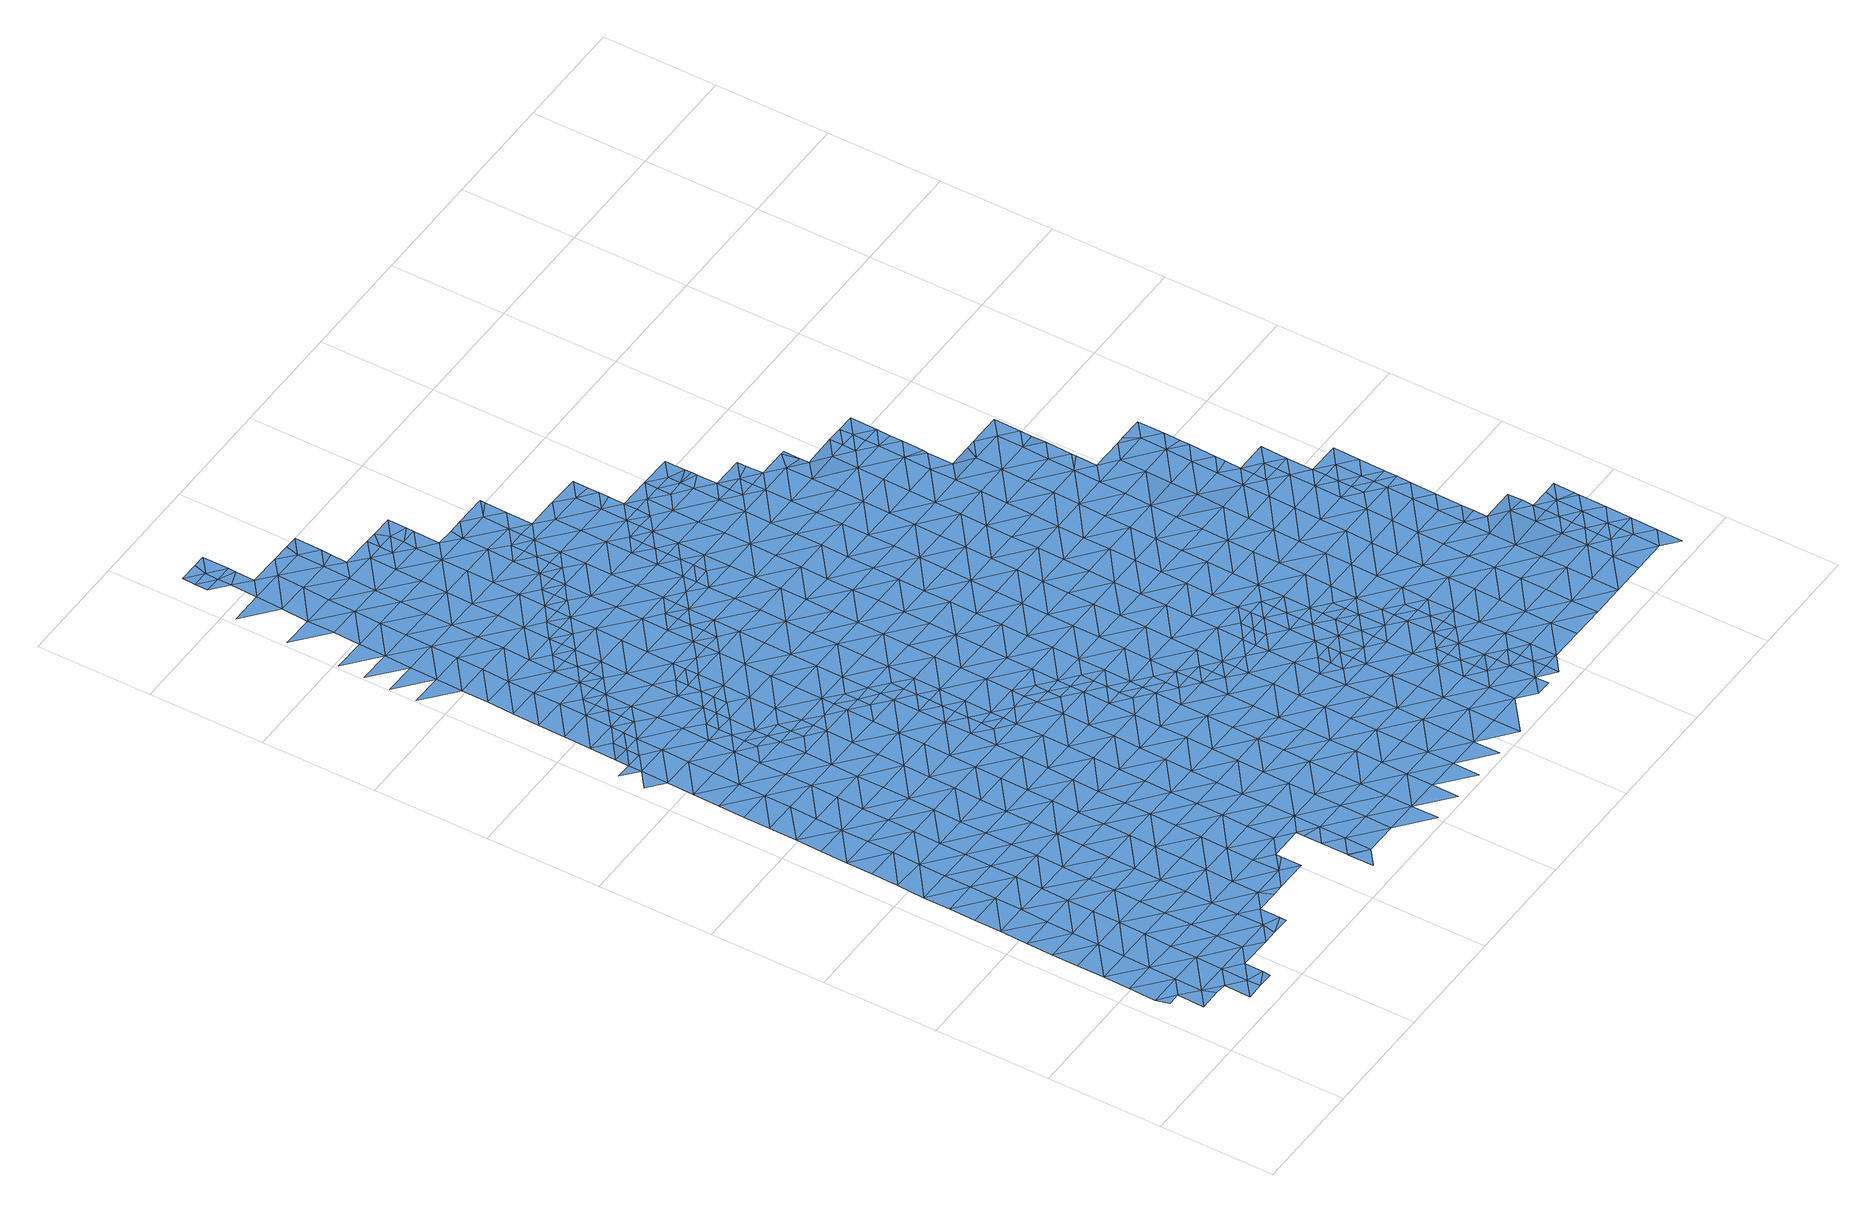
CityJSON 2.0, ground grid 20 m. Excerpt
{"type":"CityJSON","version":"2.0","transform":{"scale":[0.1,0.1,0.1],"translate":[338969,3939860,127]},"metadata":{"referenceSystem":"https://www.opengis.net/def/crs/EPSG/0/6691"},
"CityObjects":{
"waterbody1":{"type":"WaterBody","attributes":{"name":"1","class":"1140","function":"1","WaterBodyRiverFloodingRiskAttribute.description":"1","WaterBodyRiverFloodingRiskAttribute.rankOrg":"1","WaterBodyRiverFloodingRiskAttribute.adminType":"2","WaterBodyRiverFloodingRiskAttribute.scale":"L2"},"geometry":[{"type":"MultiSurface","lod":"1","boundaries":[[[0,1,2]],[[1,3,4]],[[5,6,0]],[[7,6,5]],[[3,1,0]],[[4,8,9]],[[3,8,4]],[[0,6,3]],[[10,6,7]],[[9,11,12]],[[10,13,6]],[[14,11,9]],[[15,16,17]],[[17,16,10]],[[14,9,8]],[[12,11,18]],[[6,19,3]],[[16,13,10]],[[3,19,8]],[[18,20,21]],[[11,20,18]],[[22,16,15]],[[19,6,13]],[[23,24,21]],[[19,25,8]],[[8,26,14]],[[22,15,27]],[[25,26,8]],[[13,16,28]],[[28,16,22]],[[23,21,20]],[[29,30,24]],[[14,31,11]],[[28,32,13]],[[26,31,14]],[[13,32,19]],[[29,33,30]],[[11,34,20]],[[24,23,35]],[[19,36,25]],[[29,24,35]],[[37,38,33]],[[39,23,20]],[[29,37,33]],[[34,39,20]],[[36,19,32]],[[11,31,34]],[[36,40,25]],[[41,42,38]],[[32,28,43]],[[37,44,38]],[[26,25,40]],[[35,23,39]],[[26,45,31]],[[44,41,38]],[[46,29,35]],[[47,48,42]],[[49,36,32]],[[50,46,35]],[[45,26,40]],[[47,51,48]],[[29,46,37]],[[31,52,34]],[[35,39,50]],[[32,43,49]],[[53,49,43]],[[36,54,40]],[[55,44,37]],[[47,42,41]],[[31,45,56]],[[57,58,51]],[[46,55,37]],[[47,59,51]],[[52,31,56]],[[39,34,52]],[[40,60,45]],[[36,49,54]],[[59,57,51]],[[57,61,58]],[[44,62,41]],[[55,62,44]],[[63,56,45]],[[50,39,64]],[[49,53,65]],[[40,54,60]],[[65,53,66]],[[39,52,64]],[[67,47,41]],[[50,68,46]],[[57,69,61]],[[70,52,56]],[[61,71,72]],[[73,49,65]],[[54,49,73]],[[74,68,50]],[[63,45,60]],[[75,67,41]],[[74,50,64]],[[46,68,55]],[[41,62,75]],[[76,64,52]],[[72,77,78]],[[59,47,67]],[[56,63,70]],[[55,79,62]],[[59,80,57]],[[61,69,71]],[[60,54,81]],[[54,73,81]],[[82,74,64]],[[76,52,70]],[[83,81,73]],[[81,84,60]],[[62,85,75]],[[86,78,77]],[[55,68,79]],[[72,71,77]],[[59,67,80]],[[86,87,88]],[[84,89,60]],[[77,87,86]],[[82,64,76]],[[63,60,89]],[[90,91,92]],[[74,93,68]],[[62,79,85]],[[57,80,94]],[[70,63,89]],[[69,57,95]],[[88,96,91]],[[97,98,92]],[[99,100,75]],[[101,74,82]],[[81,83,102]],[[89,103,70]],[[67,100,80]],[[104,96,88]],[[57,94,95]],[[75,85,99]],[[67,75,100]],[[104,88,87]],[[71,69,105]],[[81,106,84]],[[79,68,93]],[[91,107,92]],[[108,82,76]],[[92,109,97]],[[74,101,93]],[[79,110,85]],[[76,70,111]],[[77,71,105]],[[112,87,77]],[[69,95,105]],[[81,102,106]],[[107,109,92]],[[70,103,111]],[[113,99,85]],[[94,80,114]],[[84,115,89]],[[110,79,93]],[[114,80,100]],[[107,91,96]],[[112,77,105]],[[116,115,84]],[[108,76,111]],[[101,82,108]],[[102,117,106]],[[84,106,116]],[[89,118,103]],[[108,119,101]],[[120,94,114]],[[121,96,104]],[[85,110,113]],[[99,122,100]],[[115,118,89]],[[95,94,123]],[[107,124,109]],[[87,112,125]],[[93,101,119]],[[104,87,121]],[[103,118,111]],[[126,109,124]],[[126,127,128]],[[123,94,120]],[[105,95,123]],[[129,99,113]],[[106,130,116]],[[131,130,106]],[[87,125,121]],[[131,106,117]],[[127,126,124]],[[132,133,93]],[[134,108,111]],[[114,100,122]],[[112,105,135]],[[99,129,122]],[[93,119,132]],[[110,93,133]],[[107,96,136]],[[135,105,123]],[[137,115,116]],[[130,137,116]],[[138,134,111]],[[134,119,108]],[[96,121,136]],[[113,110,133]],[[136,139,107]],[[124,140,127]],[[141,123,120]],[[111,118,138]],[[125,112,142]],[[124,107,139]],[[114,122,143]],[[121,125,144]],[[120,114,141]],[[112,135,142]],[[145,146,113]],[[119,147,132]],[[115,148,118]],[[145,113,133]],[[149,135,123]],[[150,151,121]],[[114,143,141]],[[152,137,130]],[[121,144,150]],[[129,113,146]],[[124,153,140]],[[154,155,156]],[[136,121,151]],[[157,148,115]],[[141,149,123]],[[144,125,158]],[[125,142,158]],[[118,148,138]],[[124,139,153]],[[147,119,134]],[[159,143,122]],[[155,154,160]],[[115,137,157]],[[161,162,136]],[[132,163,133]],[[164,142,135]],[[136,151,161]],[[122,129,159]],[[139,136,162]],[[154,165,160]],[[166,134,138]],[[167,144,158]],[[168,163,132]],[[159,129,146]],[[168,132,147]],[[169,140,170]],[[171,164,135]],[[172,160,165]],[[173,141,143]],[[140,153,170]],[[174,169,170]],[[171,135,149]],[[158,142,175]],[[176,157,137]],[[177,167,158]],[[178,147,134]],[[145,133,163]],[[166,138,148]],[[176,137,152]],[[179,172,165]],[[180,174,181]],[[182,146,145]],[[183,172,179]],[[177,158,175]],[[184,143,159]],[[185,149,141]],[[174,170,181]],[[153,139,186]],[[187,180,181]],[[188,170,153]],[[152,183,179]],[[139,162,186]],[[175,142,164]],[[189,167,177]],[[190,182,145]],[[178,134,166]],[[182,159,146]],[[191,187,181]],[[147,192,168]],[[173,143,184]],[[176,193,157]],[[173,185,141]],[[190,145,163]],[[185,171,149]],[[176,152,179]],[[186,162,194]],[[165,154,195]],[[148,157,193]],[[188,153,186]],[[196,175,164]],[[148,197,166]],[[198,191,181]],[[199,163,168]],[[147,178,192]],[[159,200,184]],[[192,201,168]],[[202,164,171]],[[179,165,203]],[[182,200,159]],[[181,170,204]],[[194,205,186]],[[185,206,171]],[[207,178,166]],[[204,170,188]],[[179,208,176]],[[199,190,163]],[[165,195,203]],[[204,209,181]],[[148,193,197]],[[205,194,210]],[[205,211,186]],[[212,173,184]],[[196,164,213]],[[200,214,184]],[[181,209,198]],[[188,186,211]],[[208,179,203]],[[215,193,176]],[[207,166,197]],[[216,192,178]],[[214,212,184]],[[168,201,199]],[[212,185,173]],[[217,182,190]],[[202,171,206]],[[207,218,178]],[[219,220,188]],[[219,188,211]],[[221,215,176]],[[213,164,202]],[[204,188,220]],[[221,176,208]],[[193,215,197]],[[222,223,195]],[[224,217,190]],[[192,216,201]],[[225,226,227]],[[225,198,226]],[[182,217,200]],[[190,199,224]],[[228,206,185]],[[198,209,226]],[[203,195,223]],[[229,209,204]],[[230,213,202]],[[216,178,218]],[[200,231,214]],[[206,232,202]],[[233,234,235]],[[215,236,197]],[[237,228,185]],[[234,227,226]],[[233,227,234]],[[201,238,199]],[[237,185,212]],[[208,203,239]],[[240,230,202]],[[204,220,229]],[[241,218,207]],[[232,240,202]],[[242,243,214]],[[203,223,239]],[[200,244,231]],[[229,245,209]],[[242,214,231]],[[209,246,226]],[[247,235,234]],[[199,238,224]],[[207,197,241]],[[206,228,232]],[[244,200,217]],[[201,216,248]],[[212,214,243]],[[220,249,229]],[[221,208,250]],[[245,246,209]],[[241,197,236]],[[251,237,212]],[[252,230,240]],[[253,251,212]],[[208,239,250]],[[253,212,243]],[[221,254,215]],[[201,248,238]],[[226,255,234]],[[234,256,247]],[[218,257,216]],[[249,258,229]],[[259,231,244]],[[260,254,221]],[[261,232,228]],[[262,257,218]],[[251,263,237]],[[264,265,223]],[[262,218,241]],[[266,244,217]],[[263,267,237]],[[237,267,228]],[[221,250,260]],[[216,257,248]],[[224,238,268]],[[217,224,266]],[[269,245,229]],[[270,261,228]],[[258,269,229]],[[236,215,254]],[[234,255,256]],[[267,270,228]],[[226,246,255]],[[266,224,268]],[[239,223,271]],[[259,244,272]],[[236,273,241]],[[270,274,261]],[[248,275,238]],[[250,239,271]],[[266,276,244]],[[223,265,271]],[[273,262,241]],[[277,260,250]],[[278,246,245]],[[279,275,248]],[[280,269,258]],[[271,281,250]],[[244,276,272]],[[269,282,245]],[[279,248,257]],[[236,254,283]],[[284,256,285]],[[256,255,285]],[[281,277,250]],[[286,284,285]],[[277,254,260]],[[273,236,283]],[[246,278,255]],[[268,238,275]],[[287,257,262]],[[288,286,285]],[[273,289,262]],[[290,271,265]],[[280,291,269]],[[292,272,276]],[[245,282,278]],[[266,293,276]],[[254,294,283]],[[255,295,285]],[[296,290,265]],[[257,287,279]],[[277,294,254]],[[291,297,269]],[[278,295,255]],[[298,288,285]],[[297,299,269]],[[300,292,276]],[[269,299,282]],[[268,275,301]],[[266,268,302]],[[303,281,271]],[[287,262,289]],[[302,268,301]],[[266,302,293]],[[304,298,285]],[[276,293,300]],[[299,305,282]],[[279,306,275]],[[305,307,282]],[[282,307,278]],[[292,300,308]],[[273,283,309]],[[303,271,290]],[[310,289,273]],[[275,311,301]],[[312,306,279]],[[304,285,295]],[[281,313,277]],[[283,294,309]],[[279,287,312]],[[314,293,302]],[[315,313,281]],[[307,316,278]],[[315,281,303]],[[317,287,289]],[[318,319,301]],[[277,313,294]],[[275,306,311]],[[318,301,311]],[[310,273,309]],[[304,320,298]],[[320,321,322]],[[302,301,319]],[[322,298,320]],[[323,314,302]],[[295,278,316]],[[317,289,310]],[[302,319,323]],[[313,324,294]],[[325,321,320]],[[317,326,287]],[[327,311,306]],[[303,290,328]],[[329,306,312]],[[307,330,316]],[[314,323,331]],[[304,295,332]],[[333,315,303]],[[312,287,326]],[[290,334,328]],[[309,335,310]],[[336,320,304]],[[295,316,332]],[[309,294,335]],[[337,329,312]],[[338,327,306]],[[330,339,316]],[[340,336,304]],[[341,303,328]],[[315,333,313]],[[325,320,342]],[[338,306,329]],[[294,324,335]],[[340,304,332]],[[343,317,310]],[[337,312,326]],[[333,303,341]],[[327,338,344]],[[345,324,313]],[[339,346,316]],[[347,343,310]],[[320,336,342]],[[343,326,317]],[[347,310,335]],[[348,329,337]],[[332,316,346]],[[326,349,337]],[[350,341,328]],[[345,313,333]],[[351,346,339]],[[345,352,324]],[[353,354,355]],[[356,348,337]],[[353,342,354]],[[349,357,337]],[[350,333,341]],[[342,336,354]],[[335,324,352]],[[340,332,358]],[[357,356,337]],[[326,359,349]],[[328,360,361]],[[362,336,340]],[[359,326,343]],[[332,346,358]],[[358,363,340]],[[364,365,366]],[[364,355,365]],[[350,328,361]],[[355,354,365]],[[347,335,367]],[[363,362,340]],[[351,368,346]],[[369,368,351]],[[370,343,347]],[[336,362,354]],[[335,352,367]],[[371,349,359]],[[372,366,365]],[[368,373,346]],[[346,373,358]],[[345,333,374]],[[374,333,350]],[[370,359,343]],[[360,375,361]],[[376,347,367]],[[345,377,352]],[[378,363,358]],[[375,350,361]],[[379,378,358]],[[380,377,345]],[[379,358,373]],[[370,347,376]],[[365,354,381]],[[352,377,367]],[[371,359,382]],[[372,365,383]],[[345,374,380]],[[354,362,381]],[[384,385,363]],[[363,385,362]],[[384,363,378]],[[359,386,382]],[[376,367,387]],[[386,359,370]],[[388,365,381]],[[383,365,388]],[[387,389,376]],[[390,370,376]],[[374,350,391]],[[389,390,376]],[[391,350,375]],[[385,392,362]],[[362,392,381]],[[387,367,393]],[[367,377,393]],[[394,382,386]],[[395,396,374]],[[396,377,380]],[[395,374,391]],[[397,386,370]],[[398,388,381]],[[399,383,388]],[[380,374,396]],[[400,392,385]],[[401,387,393]],[[397,370,390]],[[386,402,394]],[[403,391,375]],[[398,381,392]],[[396,404,377]],[[405,401,393]],[[406,399,388]],[[398,406,388]],[[375,407,403]],[[397,390,408]],[[393,377,404]],[[400,409,392]],[[395,391,410]],[[386,411,402]],[[403,412,391]],[[411,386,397]],[[409,413,392]],[[414,415,395]],[[407,416,403]],[[395,415,396]],[[414,395,410]],[[413,417,392]],[[393,418,405]],[[408,419,397]],[[410,391,412]],[[398,392,417]],[[393,404,418]],[[415,420,396]],[[421,404,396]],[[422,423,424]],[[420,421,396]],[[424,402,425]],[[402,411,425]],[[426,399,406]],[[427,397,419]],[[398,417,428]],[[429,410,412]],[[411,397,427]],[[406,398,430]],[[431,432,403]],[[433,405,418]],[[422,424,425]],[[398,428,430]],[[432,434,403]],[[435,426,406]],[[436,437,411]],[[411,437,425]],[[412,403,434]],[[435,406,430]],[[436,411,427]],[[438,404,421]],[[404,439,418]],[[440,441,412]],[[440,412,434]],[[427,419,442]],[[442,419,443]],[[429,412,441]],[[444,445,425]],[[433,418,446]],[[425,437,444]],[[422,425,445]],[[447,427,442]],[[438,421,448]],[[418,439,446]],[[443,449,442]],[[404,438,439]],[[450,447,442]],[[448,451,438]],[[450,442,449]],[[452,446,439]],[[447,450,453]],[[454,455,438]],[[438,455,439]],[[454,438,451]],[[456,452,439]],[[439,455,456]],[[457,452,456]]]}]},
"waterbody2":{"type":"WaterBody","attributes":{"name":"1","class":"1140","function":"1","WaterBodyRiverFloodingRiskAttribute.description":"1","WaterBodyRiverFloodingRiskAttribute.rankOrg":"2","WaterBodyRiverFloodingRiskAttribute.adminType":"2","WaterBodyRiverFloodingRiskAttribute.scale":"L2"},"geometry":[{"type":"MultiSurface","lod":"1","boundaries":[[[97,126,458]],[[109,126,97]],[[126,128,458]],[[458,128,459]],[[128,460,459]],[[459,461,462]],[[127,460,128]],[[462,463,464]],[[461,459,460]],[[461,463,462]],[[465,466,464]],[[127,140,460]],[[463,465,464]],[[467,468,469]],[[140,169,460]],[[466,470,471]],[[169,174,460]],[[465,470,466]],[[461,460,174]],[[472,469,471]],[[187,463,461]],[[473,467,474]],[[180,187,461]],[[461,174,180]],[[475,474,476]],[[477,465,463]],[[472,478,469]],[[471,470,472]],[[479,474,467]],[[477,463,187]],[[480,481,476]],[[467,469,478]],[[465,482,470]],[[477,482,465]],[[477,187,191]],[[479,467,478]],[[476,474,479]],[[483,472,470]],[[482,484,470]],[[485,486,487]],[[476,488,480]],[[191,198,477]],[[489,488,476]],[[472,483,478]],[[490,487,480]],[[476,479,489]],[[225,227,477]],[[477,227,482]],[[477,198,225]],[[470,484,483]],[[490,485,487]],[[478,491,479]],[[235,484,482]],[[233,235,482]],[[492,493,494]],[[233,482,227]],[[491,478,483]],[[480,488,490]],[[495,493,485]],[[489,479,496]],[[497,483,484]],[[489,498,488]],[[499,484,235]],[[500,485,490]],[[479,491,496]],[[493,501,494]],[[502,503,504]],[[495,485,500]],[[489,496,498]],[[504,494,505]],[[498,506,488]],[[501,505,494]],[[507,502,504]],[[235,247,499]],[[497,484,499]],[[491,483,497]],[[490,488,506]],[[508,500,490]],[[491,509,496]],[[507,504,505]],[[493,495,501]],[[247,256,499]],[[510,502,507]],[[511,495,500]],[[491,497,509]],[[256,284,499]],[[496,512,498]],[[490,506,508]],[[284,286,499]],[[501,513,505]],[[497,499,286]],[[514,496,509]],[[498,512,506]],[[511,500,508]],[[495,515,501]],[[511,515,495]],[[512,496,514]],[[506,516,508]],[[497,517,509]],[[518,517,497]],[[497,286,518]],[[501,519,513]],[[516,506,512]],[[520,511,508]],[[519,501,515]],[[521,515,511]],[[286,288,518]],[[514,509,517]],[[522,520,508]],[[523,512,514]],[[520,521,511]],[[508,516,522]],[[521,524,515]],[[288,298,518]],[[513,519,525]],[[526,514,517]],[[527,516,512]],[[519,515,528]],[[298,322,518]],[[321,517,518]],[[528,515,524]],[[322,321,518]],[[523,514,526]],[[527,522,516]],[[529,519,528]],[[525,519,529]],[[522,530,520]],[[527,512,523]],[[531,517,321]],[[521,520,532]],[[526,517,531]],[[533,532,520]],[[522,534,530]],[[533,520,530]],[[325,531,321]],[[534,522,527]],[[535,527,523]],[[526,531,536]],[[523,526,535]],[[537,530,534]],[[325,342,531]],[[527,538,534]],[[535,526,536]],[[535,539,527]],[[534,540,537]],[[353,355,531]],[[531,355,536]],[[538,540,534]],[[531,342,353]],[[527,539,538]],[[364,366,536]],[[536,366,535]],[[536,355,364]],[[539,541,538]],[[366,542,535]],[[535,542,539]],[[539,543,541]],[[366,372,542]],[[543,539,544]],[[539,542,544]],[[372,383,542]],[[542,545,544]],[[545,542,383]],[[543,544,546]],[[545,547,544]],[[544,547,546]]]}]},
"waterbody3":{"type":"WaterBody","attributes":{"name":"1","class":"1140","function":"1","WaterBodyRiverFloodingRiskAttribute.description":"1","WaterBodyRiverFloodingRiskAttribute.rankOrg":"2","WaterBodyRiverFloodingRiskAttribute.adminType":"2","WaterBodyRiverFloodingRiskAttribute.scale":"L2"},"geometry":[{"type":"MultiSurface","lod":"1","boundaries":[[[144,167,150]],[[151,150,548]],[[150,167,548]],[[161,151,549]],[[151,548,549]],[[167,189,548]],[[162,161,194]],[[194,161,549]],[[550,549,548]],[[177,175,196]],[[551,548,189]],[[210,194,549]],[[189,177,552]],[[177,196,552]],[[550,210,549]],[[551,189,552]],[[196,213,552]],[[550,548,551]],[[553,551,552]],[[550,554,210]],[[205,210,554]],[[211,205,554]],[[552,213,553]],[[555,550,551]],[[556,211,554]],[[219,211,556]],[[553,213,230]],[[557,551,553]],[[220,219,249]],[[558,554,550]],[[249,219,556]],[[230,252,553]],[[555,551,557]],[[554,559,556]],[[231,259,242]],[[556,258,249]],[[232,261,240]],[[558,550,555]],[[560,252,240]],[[561,553,252]],[[553,562,557]],[[559,258,556]],[[243,242,563]],[[242,259,563]],[[561,562,553]],[[562,555,557]],[[240,261,560]],[[564,251,253]],[[554,558,559]],[[564,243,563]],[[253,243,564]],[[561,252,560]],[[259,272,563]],[[261,274,560]],[[564,565,251]],[[566,558,555]],[[263,565,267]],[[263,251,565]],[[562,566,555]],[[280,258,559]],[[274,567,560]],[[565,568,267]],[[560,567,561]],[[563,569,564]],[[270,568,274]],[[270,267,568]],[[566,570,558]],[[558,571,559]],[[559,291,280]],[[563,272,572]],[[568,567,274]],[[567,573,561]],[[561,574,562]],[[272,292,572]],[[565,564,569]],[[573,574,561]],[[563,572,569]],[[559,571,291]],[[569,575,565]],[[565,576,568]],[[558,570,571]],[[292,308,572]],[[576,567,568]],[[566,562,574]],[[577,570,566]],[[293,314,300]],[[297,578,299]],[[297,291,578]],[[291,571,578]],[[565,575,576]],[[579,566,574]],[[567,580,573]],[[578,581,299]],[[308,300,582]],[[305,581,307]],[[569,572,583]],[[300,314,582]],[[305,299,581]],[[572,308,583]],[[577,566,579]],[[571,570,577]],[[584,567,576]],[[571,585,578]],[[311,327,318]],[[308,582,583]],[[314,331,582]],[[330,307,581]],[[575,569,586]],[[574,573,580]],[[586,569,583]],[[587,579,574]],[[567,584,580]],[[585,571,577]],[[319,318,588]],[[318,327,588]],[[581,339,330]],[[589,575,586]],[[581,578,590]],[[323,319,591]],[[576,575,592]],[[574,580,587]],[[319,588,591]],[[331,323,591]],[[327,344,588]],[[593,339,581]],[[578,585,590]],[[590,593,581]],[[582,331,594]],[[592,575,589]],[[584,576,592]],[[577,579,595]],[[583,582,596]],[[597,585,577]],[[592,598,584]],[[579,587,595]],[[331,591,594]],[[586,583,596]],[[580,584,598]],[[599,344,338]],[[582,594,596]],[[600,589,586]],[[597,590,585]],[[338,329,599]],[[599,329,348]],[[577,595,601]],[[602,603,588]],[[588,344,602]],[[351,339,593]],[[604,600,586]],[[587,580,605]],[[597,577,601]],[[591,588,603]],[[606,593,590]],[[586,596,604]],[[580,598,605]],[[344,599,602]],[[348,356,599]],[[594,591,603]],[[369,351,593]],[[592,589,600]],[[607,596,594]],[[608,598,592]],[[606,590,597]],[[587,605,609]],[[595,587,610]],[[611,369,593]],[[606,611,593]],[[607,604,596]],[[599,612,602]],[[371,613,349]],[[614,608,592]],[[613,356,357]],[[615,594,603]],[[610,587,609]],[[612,599,356]],[[601,595,610]],[[614,592,600]],[[357,349,613]],[[607,594,615]],[[605,598,608]],[[616,600,604]],[[612,617,602]],[[618,619,601]],[[602,620,603]],[[612,356,613]],[[621,609,605]],[[607,622,604]],[[618,601,610]],[[611,623,369]],[[371,382,613]],[[597,601,619]],[[620,615,603]],[[368,623,373]],[[622,616,604]],[[616,614,600]],[[368,369,623]],[[621,610,609]],[[606,597,619]],[[624,605,608]],[[619,625,606]],[[626,378,379]],[[606,627,611]],[[628,612,613]],[[602,617,620]],[[626,373,623]],[[379,373,626]],[[621,605,624]],[[629,618,610]],[[630,608,614]],[[620,631,615]],[[625,627,606]],[[615,632,607]],[[613,382,633]],[[631,632,615]],[[632,622,607]],[[612,628,617]],[[384,634,385]],[[635,630,614]],[[630,624,608]],[[634,378,626]],[[384,378,634]],[[623,611,627]],[[636,626,623]],[[614,616,635]],[[382,394,633]],[[610,621,629]],[[629,637,618]],[[401,638,387]],[[613,633,628]],[[400,385,634]],[[408,390,389]],[[389,387,638]],[[637,639,618]],[[617,640,620]],[[639,625,619]],[[641,621,624]],[[632,642,622]],[[622,643,616]],[[644,634,626]],[[645,640,617]],[[619,618,639]],[[394,424,633]],[[623,627,636]],[[408,389,638]],[[620,640,631]],[[634,409,400]],[[617,628,645]],[[646,635,616]],[[423,628,633]],[[647,624,630]],[[648,627,625]],[[401,405,638]],[[424,423,633]],[[394,402,424]],[[644,626,636]],[[649,409,634]],[[419,408,638]],[[650,632,631]],[[641,624,647]],[[629,621,641]],[[622,642,643]],[[651,637,629]],[[648,625,639]],[[419,638,405]],[[627,652,636]],[[628,653,645]],[[634,644,649]],[[630,635,646]],[[654,631,640]],[[632,650,642]],[[653,628,423]],[[616,643,646]],[[655,647,630]],[[651,629,641]],[[656,627,648]],[[637,657,639]],[[649,658,409]],[[414,659,415]],[[414,410,659]],[[660,655,630]],[[631,654,650]],[[413,409,658]],[[642,661,643]],[[659,410,429]],[[419,405,662]],[[645,663,640]],[[660,630,646]],[[647,655,641]],[[652,627,656]],[[650,661,642]],[[644,636,652]],[[417,413,658]],[[664,637,651]],[[405,433,662]],[[639,657,648]],[[659,665,415]],[[423,422,653]],[[644,666,649]],[[663,654,640]],[[420,415,665]],[[443,419,662]],[[645,653,667]],[[657,637,664]],[[421,420,665]],[[429,441,659]],[[668,651,641]],[[433,446,662]],[[669,417,658]],[[655,670,641]],[[422,445,653]],[[663,645,667]],[[658,649,671]],[[432,431,672]],[[448,421,665]],[[644,652,666]],[[666,673,649]],[[449,443,662]],[[436,674,437]],[[434,432,672]],[[670,668,641]],[[436,427,674]],[[663,675,654]],[[656,648,676]],[[677,665,659]],[[678,669,658]],[[643,661,679]],[[651,668,664]],[[674,427,447]],[[646,643,680]],[[676,648,657]],[[658,671,678]],[[677,659,441]],[[676,681,656]],[[671,649,673]],[[656,682,652]],[[683,434,672]],[[451,448,665]],[[662,446,449]],[[440,434,683]],[[660,646,680]],[[684,445,444]],[[685,666,652]],[[441,440,683]],[[643,679,680]],[[444,437,684]],[[650,654,686]],[[650,687,661]],[[437,674,684]],[[680,688,660]],[[660,689,655]],[[447,453,674]],[[690,449,446]],[[667,653,691]],[[668,692,664]],[[682,685,652]],[[653,445,691]],[[677,441,683]],[[693,671,673]],[[688,689,660]],[[685,694,666]],[[654,675,686]],[[694,695,666]],[[666,695,673]],[[446,452,690]],[[696,683,672]],[[445,684,691]],[[697,665,677]],[[655,698,670]],[[656,681,682]],[[657,664,699]],[[451,665,697]],[[690,700,449]],[[679,661,687]],[[673,701,693]],[[702,674,453]],[[674,703,684]],[[650,686,687]],[[695,701,673]],[[450,449,700]],[[667,691,704]],[[699,664,692]],[[705,696,672]],[[663,667,706]],[[676,657,699]],[[696,677,683]],[[453,450,700]],[[679,707,680]],[[452,457,690]],[[703,691,684]],[[675,663,706]],[[708,685,682]],[[454,709,455]],[[667,704,706]],[[709,451,697]],[[454,451,709]],[[698,655,689]],[[710,693,701]],[[668,670,698]],[[702,453,700]],[[681,676,711]],[[712,697,677]],[[679,687,713]],[[668,714,692]],[[715,700,690]],[[703,674,702]],[[676,699,711]],[[716,457,456]],[[681,717,682]],[[688,680,707]],[[682,718,708]],[[719,689,688]],[[456,455,716]],[[703,720,691]],[[679,713,707]],[[675,706,721]],[[455,709,716]],[[686,675,722]],[[714,668,698]],[[723,699,692]],[[712,677,696]],[[690,457,715]],[[724,709,697]],[[725,702,700]],[[722,675,721]],[[681,711,726]],[[704,691,727]],[[728,723,692]],[[729,696,705]],[[719,688,707]],[[457,716,715]],[[730,724,697]],[[687,686,731]],[[682,717,718]],[[728,692,714]],[[732,725,700]],[[689,733,698]],[[681,726,717]],[[732,700,715]],[[697,712,730]],[[734,703,702]],[[713,687,731]],[[709,735,716]],[[691,720,727]],[[736,733,689]],[[686,722,731]],[[733,714,698]],[[706,704,737]],[[738,712,696]],[[689,719,736]],[[734,720,703]],[[737,704,727]],[[721,706,737]],[[711,699,739]],[[740,722,721]],[[741,742,713]],[[743,717,726]],[[741,713,731]],[[726,711,739]],[[715,716,735]],[[707,713,742]],[[738,696,729]],[[744,732,715]],[[699,723,739]],[[709,724,735]],[[745,743,726]],[[718,717,746]],[[739,745,726]],[[702,725,734]],[[740,721,737]],[[747,731,722]],[[734,748,720]],[[719,749,736]],[[750,717,743]],[[719,707,749]],[[751,712,738]],[[717,750,746]],[[752,724,730]],[[714,733,753]],[[728,714,754]],[[744,715,735]],[[728,755,723]],[[756,725,732]],[[730,712,757]],[[744,758,732]],[[759,722,740]],[[754,714,753]],[[727,720,760]],[[754,755,728]],[[761,738,729]],[[707,742,749]],[[757,712,751]],[[746,750,762]],[[723,755,739]],[[736,763,733]],[[760,720,748]],[[737,727,760]],[[764,734,725]],[[747,722,759]],[[741,731,747]],[[765,745,739]],[[766,740,737]],[[767,763,736]],[[752,730,757]],[[735,724,752]],[[756,732,758]],[[736,749,767]],[[768,765,739]],[[761,769,738]],[[755,768,739]],[[766,759,740]],[[742,741,770]],[[765,771,745]],[[743,745,772]],[[773,737,760]],[[753,733,763]],[[771,772,745]],[[774,757,751]],[[741,747,770]],[[754,753,775]],[[744,735,776]],[[770,777,742]],[[742,778,749]],[[748,734,764]],[[779,758,744]],[[766,737,773]],[[751,738,774]],[[725,756,764]],[[735,752,776]],[[780,752,757]],[[781,753,763]],[[755,754,782]],[[783,779,744]],[[775,753,781]],[[738,769,774]],[[754,775,782]],[[782,784,755]],[[785,765,768]],[[786,756,758]],[[774,780,757]],[[747,759,787]],[[744,776,783]],[[788,773,760]],[[767,749,778]],[[787,759,766]],[[748,764,789]],[[760,748,790]],[[742,777,778]],[[767,791,763]],[[768,755,792]],[[779,786,758]],[[755,784,792]],[[790,748,789]],[[790,788,760]],[[793,775,781]],[[780,794,752]],[[795,766,773]],[[796,747,787]],[[770,797,777]],[[798,768,792]],[[791,767,778]],[[799,781,763]],[[776,752,794]],[[770,747,797]],[[785,768,800]],[[801,783,776]],[[769,761,802]],[[788,795,773]],[[768,798,800]],[[777,803,778]],[[797,747,796]],[[766,795,787]],[[764,756,804]],[[805,799,763]],[[802,761,806]],[[805,763,791]],[[793,781,807]],[[799,807,781]],[[804,756,786]],[[789,764,804]],[[803,808,778]],[[783,809,779]],[[774,769,810]],[[778,811,791]],[[776,794,801]],[[812,790,789]],[[808,811,778]],[[777,813,803]],[[814,796,787]],[[813,777,797]],[[810,769,802]],[[780,774,810]],[[795,815,787]],[[816,794,780]],[[817,812,789]],[[818,805,791]],[[809,783,801]],[[815,814,787]],[[819,788,790]],[[779,820,786]],[[789,804,817]],[[821,797,796]],[[818,791,811]],[[816,780,810]],[[813,822,803]],[[799,823,807]],[[824,804,786]],[[816,825,794]],[[814,821,796]],[[821,813,797]],[[779,809,826]],[[795,788,827]],[[828,805,818]],[[802,829,810]],[[802,806,830]],[[831,817,804]],[[799,805,832]],[[825,833,794]],[[827,834,795]],[[832,805,828]],[[820,824,786]],[[834,835,795]],[[795,835,815]],[[809,801,836]],[[819,790,812]],[[830,837,802]],[[779,826,820]],[[801,794,833]],[[824,831,804]],[[836,838,809]],[[827,788,819]],[[839,840,810]],[[810,840,816]],[[802,837,829]],[[839,810,829]],[[841,822,813]],[[838,842,809]],[[799,832,823]],[[843,844,817]],[[817,844,812]],[[815,845,814]],[[846,845,815]],[[826,809,842]],[[817,831,843]],[[836,801,833]],[[846,815,835]],[[847,825,816]],[[841,813,821]],[[848,847,816]],[[849,827,819]],[[842,850,826]],[[844,851,812]],[[848,816,840]],[[826,850,820]],[[851,852,812]],[[845,853,814]],[[854,829,837]],[[841,855,822]],[[856,837,830]],[[819,812,852]],[[847,857,825]],[[858,831,824]],[[821,814,853]],[[859,824,820]],[[857,860,825]],[[861,836,833]],[[862,841,821]],[[830,863,856]],[[864,819,852]],[[833,825,860]],[[859,820,850]],[[865,821,853]],[[849,819,866]],[[819,864,866]],[[867,861,833]],[[821,865,862]],[[854,837,868]],[[858,824,869]],[[833,860,867]],[[869,824,859]],[[837,856,868]],[[855,841,870]],[[858,869,871]],[[841,862,870]]]}]},
"waterbody4":{"type":"WaterBody","attributes":{"name":"1","class":"1140","function":"1","WaterBodyRiverFloodingRiskAttribute.description":"1","WaterBodyRiverFloodingRiskAttribute.rankOrg":"1","WaterBodyRiverFloodingRiskAttribute.adminType":"2","WaterBodyRiverFloodingRiskAttribute.scale":"L2"},"geometry":[{"type":"MultiSurface","lod":"1","boundaries":[[[502,510,872]],[[872,873,502]],[[502,873,503]],[[874,872,875]],[[872,874,876]],[[876,873,872]],[[510,875,872]]]}]},
"waterbody5":{"type":"WaterBody","attributes":{"name":"1","class":"1140","function":"1","WaterBodyRiverFloodingRiskAttribute.description":"1","WaterBodyRiverFloodingRiskAttribute.rankOrg":"1","WaterBodyRiverFloodingRiskAttribute.adminType":"2","WaterBodyRiverFloodingRiskAttribute.scale":"L2"},"geometry":[{"type":"MultiSurface","lod":"1","boundaries":[[[877,530,537]],[[537,878,877]],[[878,537,540]],[[879,877,878]],[[880,877,879]],[[533,530,877]],[[877,880,533]],[[880,532,533]]]}]},
"waterbody6":{"type":"WaterBody","attributes":{"name":"1","class":"1140","function":"1","WaterBodyRiverFloodingRiskAttribute.description":"1","WaterBodyRiverFloodingRiskAttribute.rankOrg":"1","WaterBodyRiverFloodingRiskAttribute.adminType":"2","WaterBodyRiverFloodingRiskAttribute.scale":"L2"},"geometry":[{"type":"MultiSurface","lod":"1","boundaries":[[[669,678,881]],[[693,881,678]],[[671,693,678]],[[882,693,710]],[[693,882,881]],[[881,882,883]],[[881,883,669]]]}]},
"waterbody7":{"type":"WaterBody","attributes":{"name":"1","class":"1140","function":"1","WaterBodyRiverFloodingRiskAttribute.description":"1","WaterBodyRiverFloodingRiskAttribute.rankOrg":"1","WaterBodyRiverFloodingRiskAttribute.adminType":"2","WaterBodyRiverFloodingRiskAttribute.scale":"L2"},"geometry":[{"type":"MultiSurface","lod":"1","boundaries":[[[884,695,885]],[[708,718,885]],[[685,885,694]],[[885,695,694]],[[708,885,685]],[[718,886,885]],[[886,884,885]]]}]},
"waterbody8":{"type":"WaterBody","attributes":{"name":"1","class":"1140","function":"1","WaterBodyRiverFloodingRiskAttribute.description":"1","WaterBodyRiverFloodingRiskAttribute.rankOrg":"1","WaterBodyRiverFloodingRiskAttribute.adminType":"2","WaterBodyRiverFloodingRiskAttribute.scale":"L2"},"geometry":[{"type":"MultiSurface","lod":"1","boundaries":[[[887,800,888]],[[785,800,887]],[[785,887,765]],[[771,889,772]],[[889,887,888]],[[771,887,889]],[[771,765,887]]]}]},
"waterbody9":{"type":"WaterBody","attributes":{"name":"1","class":"1140","function":"1","WaterBodyRiverFloodingRiskAttribute.description":"1","WaterBodyRiverFloodingRiskAttribute.rankOrg":"1","WaterBodyRiverFloodingRiskAttribute.adminType":"2","WaterBodyRiverFloodingRiskAttribute.scale":"L2"},"geometry":[{"type":"MultiSurface","lod":"1","boundaries":[[[834,890,835]],[[849,866,890]],[[890,866,891]],[[835,890,891]],[[849,890,827]],[[827,890,834]]]}]},
"waterbody10":{"type":"WaterBody","attributes":{"name":"1","class":"1140","function":"1","WaterBodyRiverFloodingRiskAttribute.description":"1","WaterBodyRiverFloodingRiskAttribute.rankOrg":"1","WaterBodyRiverFloodingRiskAttribute.adminType":"2","WaterBodyRiverFloodingRiskAttribute.scale":"L2"},"geometry":[{"type":"MultiSurface","lod":"1","boundaries":[[[843,858,892]],[[851,893,852]],[[851,844,893]],[[843,892,844]],[[892,893,844]],[[894,893,892]],[[894,892,871]],[[895,893,894]],[[895,852,893]],[[858,871,892]],[[858,843,831]]]}]},
"waterbody11":{"type":"WaterBody","attributes":{"name":"1","class":"1140","function":"1","WaterBodyRiverFloodingRiskAttribute.description":"1","WaterBodyRiverFloodingRiskAttribute.rankOrg":"1","WaterBodyRiverFloodingRiskAttribute.adminType":"2","WaterBodyRiverFloodingRiskAttribute.scale":"L2"},"geometry":[{"type":"MultiSurface","lod":"1","boundaries":[[[839,829,896]],[[897,898,896]],[[897,899,898]],[[900,901,902]],[[896,829,854]],[[898,847,848]],[[854,868,896]],[[900,860,901]],[[901,860,857]],[[901,898,899]],[[898,901,847]],[[902,901,903]],[[857,847,901]],[[848,840,898]],[[898,840,896]],[[903,901,899]],[[868,897,896]],[[839,896,840]]]}]}
},
"vertices":[
[62,134,9],[34,157,9],[40,134,9],[90,156,9],[35,204,9],[61,87,9],[90,110,9],[98,87,9],[91,203,9],[36,250,9],[118,86,9],[93,295,9],[36,296,9],[146,109,9],[92,249,9],[146,40,9],[145,63,9],[117,40,9],[37,342,9],[147,155,9],[94,341,9],[38,388,9],[174,53,10],[95,387,9],[39,435,9],[148,201,9],[149,248,10],[173,39,9],[174,85,10],[96,480,10],[40,481,9],[150,294,10],[203,108,10],[41,527,9],[150,340,10],[96,434,10],[204,154,10],[97,526,10],[41,573,9],[151,386,10],[205,200,10],[99,618,10],[42,620,10],[231,84,11],[98,572,10],[205,247,10],[153,479,10],[100,665,10],[43,666,10],[260,107,11],[152,433,10],[44,712,10],[207,339,10],[255,84,11],[260,153,11],[154,525,10],[206,293,10],[101,757,10],[45,758,10],[101,711,10],[261,199,10],[46,804,10],[155,571,10],[262,246,10],[208,385,10],[288,95,11],[287,83,11],[156,664,10],[210,478,10],[102,803,10],[263,292,10],[103,850,10],[46,851,10],[288,130,11],[209,432,10],[155,617,10],[264,338,10],[104,896,10],[47,897,10],[210,524,10],[157,710,10],[317,152,11],[265,384,10],[326,129,12],[318,198,11],[211,570,10],[48,943,10],[105,942,10],[49,989,10],[319,245,11],[22,1059,10],[50,1035,10],[51,1082,10],[266,477,11],[158,756,10],[159,802,10],[106,1034,10],[51,1105,10],[23,1105,11],[212,616,10],[213,663,10],[265,431,11],[345,129,12],[320,291,11],[106,988,10],[160,849,10],[374,151,12],[107,1081,10],[321,383,11],[79,1104,10],[267,523,11],[320,337,11],[160,895,10],[268,569,11],[214,709,10],[375,244,11],[374,197,11],[402,128,12],[376,290,11],[322,430,11],[215,755,10],[162,987,10],[270,662,11],[215,801,10],[108,1127,10],[161,941,10],[80,1127,10],[108,1150,11],[80,1151,11],[269,615,11],[402,174,12],[402,164,12],[323,476,11],[324,522,11],[378,382,11],[216,848,10],[163,1033,10],[431,196,12],[377,336,11],[164,1080,10],[137,1149,11],[271,754,11],[217,894,10],[270,708,11],[190,964,10],[325,568,11],[325,614,11],[379,428,11],[433,289,12],[272,800,11],[190,987,10],[191,1010,10],[459,173,13],[165,1126,10],[485,57,15],[457,79,15],[456,34,16],[432,243,12],[218,940,10],[326,661,11],[457,80,15],[191,1033,10],[192,1056,10],[380,521,11],[274,893,11],[486,103,15],[434,335,12],[218,963,10],[379,475,11],[137,1173,11],[165,1172,10],[273,847,11],[458,127,14],[328,753,11],[138,1196,11],[246,916,11],[488,195,13],[246,939,11],[434,381,12],[487,149,14],[138,1219,11],[166,1218,11],[382,613,12],[459,159,13],[327,707,11],[329,799,11],[220,1079,10],[138,1242,11],[221,1125,10],[247,963,11],[381,567,12],[167,1241,11],[435,427,12],[489,242,12],[220,1056,10],[542,56,15],[274,916,11],[489,288,12],[195,1241,11],[437,520,12],[383,660,12],[436,474,12],[330,892,11],[543,102,15],[222,1171,10],[249,1078,10],[330,845,11],[490,334,12],[544,148,14],[223,1217,10],[248,1055,10],[249,1101,10],[384,752,12],[302,915,11],[384,706,12],[545,241,13],[492,426,12],[439,612,12],[491,380,12],[250,1124,10],[250,1147,10],[544,194,14],[598,8,16],[598,55,16],[438,566,12],[195,1264,11],[224,1263,11],[196,1287,11],[386,844,12],[279,1170,10],[331,915,11],[412,682,12],[358,868,11],[196,1310,11],[225,1310,11],[197,1333,11],[546,287,13],[385,798,12],[494,519,13],[599,101,15],[359,891,11],[547,333,13],[412,705,12],[412,728,12],[439,659,12],[280,1216,10],[280,1262,11],[225,1333,11],[493,473,12],[278,1147,10],[600,147,15],[413,775,12],[359,914,11],[413,752,12],[602,240,14],[281,1309,11],[253,1332,11],[549,425,13],[307,1146,11],[440,682,12],[601,193,14],[387,868,12],[548,379,13],[414,798,12],[654,7,16],[655,54,16],[495,611,13],[414,821,12],[494,565,13],[335,1169,11],[414,844,12],[656,100,15],[468,681,12],[603,332,14],[415,867,12],[550,518,13],[496,658,13],[658,192,15],[337,1261,11],[549,472,13],[335,1146,11],[657,146,15],[336,1215,11],[603,286,14],[254,1355,11],[282,1355,11],[254,1379,11],[605,424,14],[282,1378,11],[604,378,14],[712,53,16],[363,1145,11],[496,681,13],[524,634,13],[658,239,15],[338,1308,11],[711,6,16],[364,1169,11],[311,1378,11],[364,1192,11],[524,657,13],[551,564,13],[552,610,13],[713,99,16],[339,1354,11],[365,1215,11],[607,517,14],[365,1238,11],[525,680,13],[659,285,14],[660,331,14],[579,540,14],[606,471,14],[714,191,15],[552,633,13],[713,145,16],[394,1260,11],[661,377,14],[579,564,14],[580,587,14],[340,1400,11],[312,1424,11],[311,1401,11],[580,610,14],[715,237,15],[340,1423,11],[662,423,14],[607,540,14],[768,52,17],[635,493,14],[393,1237,11],[581,633,14],[395,1307,11],[770,144,16],[768,5,17],[716,284,15],[396,1399,11],[663,470,15],[635,516,14],[422,1237,11],[395,1353,11],[769,98,16],[368,1423,11],[718,376,15],[636,539,14],[771,190,16],[450,1259,11],[717,330,15],[663,493,15],[691,446,15],[826,97,17],[450,1236,11],[772,236,16],[369,1446,11],[397,1445,11],[369,1469,11],[691,492,15],[691,469,15],[451,1306,11],[718,422,15],[824,4,18],[825,51,17],[453,1398,11],[452,1352,11],[370,1492,11],[398,1492,11],[370,1515,11],[773,283,16],[479,1259,11],[478,1236,11],[774,375,16],[719,445,15],[398,1515,11],[479,1282,11],[827,143,17],[882,50,18],[773,329,16],[828,235,16],[480,1328,11],[479,1305,11],[828,189,16],[454,1444,11],[747,445,16],[427,1514,11],[480,1351,11],[481,1374,11],[775,421,16],[801,305,16],[454,1490,11],[802,328,16],[802,351,16],[882,96,18],[509,1397,11],[829,282,16],[775,444,16],[883,142,17],[884,188,17],[831,374,16],[510,1443,11],[483,1513,11],[509,1374,11],[830,305,16],[804,444,16],[938,49,18],[885,234,17],[858,304,16],[511,1489,11],[910,26,18],[830,351,16],[537,1373,11],[911,118,18],[832,420,16],[939,95,18],[538,1397,11],[912,141,17],[912,165,17],[938,25,18],[538,1420,11],[886,281,17],[859,350,16],[912,188,17],[913,211,17],[833,490,16],[805,490,16],[804,467,16],[833,467,16],[540,1512,11],[860,397,17],[539,1448,11],[940,118,18],[539,1466,11],[966,25,19],[967,48,19],[886,304,17],[967,71,18],[539,1485,11],[860,420,17],[860,443,17],[942,233,17],[942,280,17],[967,94,18],[968,117,18],[887,373,17],[887,350,17],[861,466,17],[861,489,17],[915,303,17],[888,396,17],[941,210,17],[915,349,17],[916,373,17],[969,210,17],[943,303,17],[916,396,17],[970,233,17],[970,256,17],[971,279,17],[971,302,17],
[51,1128,11],[52,1174,11],[109,1173,11],[110,1219,11],[53,1220,11],[111,1266,11],[54,1267,11],[111,1312,11],[55,1313,11],[57,1451,12],[1,1452,12],[56,1405,12],[112,1358,11],[56,1359,12],[113,1404,12],[1,1499,12],[58,1498,12],[2,1545,13],[59,1544,13],[167,1265,11],[114,1450,12],[115,1497,12],[60,1590,13],[3,1591,13],[168,1311,11],[170,1403,12],[169,1357,11],[61,1683,14],[5,1684,14],[61,1636,14],[116,1589,13],[116,1543,12],[117,1635,14],[170,1449,12],[6,1776,16],[62,1729,16],[63,1775,17],[119,1728,16],[171,1496,12],[226,1402,11],[172,1542,12],[225,1356,11],[118,1682,14],[120,1774,17],[64,1844,18],[36,1845,18],[64,1821,18],[92,1798,17],[173,1588,13],[92,1831,18],[174,1634,13],[227,1448,12],[93,1844,18],[175,1680,14],[229,1541,12],[148,1797,17],[228,1495,12],[176,1727,15],[230,1587,12],[284,1447,11],[283,1401,11],[176,1773,16],[231,1679,13],[203,1703,14],[230,1633,13],[285,1540,12],[204,1731,15],[181,1796,17],[285,1494,12],[286,1586,12],[204,1749,16],[205,1796,16],[259,1656,13],[340,1446,11],[260,1702,13],[260,1679,13],[287,1632,12],[342,1539,12],[341,1493,11],[288,1655,13],[315,1609,12],[343,1585,12],[316,1655,13],[347,1608,12],[399,1538,11],[372,1608,12],[400,1584,12],[427,1560,12],[428,1607,12],[428,1598,12],
[219,986,10],[220,1032,10],[276,1031,11],[275,985,11],[275,939,11],[331,938,11],[277,1078,11],[333,1030,11],[278,1124,10],[332,984,11],[334,1077,11],[335,1123,11],[387,891,12],[388,937,11],[389,983,11],[440,705,12],[441,751,12],[442,797,12],[389,1029,11],[444,890,12],[443,843,12],[498,750,13],[390,1076,11],[391,1122,11],[497,704,13],[444,936,12],[445,982,12],[499,796,13],[499,842,12],[447,1075,11],[392,1168,11],[446,1028,12],[501,935,12],[393,1214,11],[553,657,13],[554,703,13],[500,889,12],[448,1121,11],[554,749,13],[502,981,12],[608,563,14],[555,795,13],[449,1167,11],[609,609,14],[556,841,13],[449,1213,11],[609,655,14],[503,1027,12],[610,702,14],[504,1120,12],[557,888,13],[663,516,15],[612,794,14],[504,1074,12],[664,562,15],[665,608,15],[611,748,14],[558,934,13],[505,1166,12],[667,701,14],[614,887,13],[559,980,13],[559,1026,12],[506,1212,11],[720,515,15],[719,469,15],[613,840,14],[666,654,15],[668,793,14],[721,561,15],[560,1072,12],[561,1119,12],[722,607,15],[615,979,13],[668,747,14],[507,1258,11],[614,933,13],[562,1165,12],[508,1305,11],[563,1211,12],[777,514,16],[616,1025,13],[670,886,14],[723,653,15],[723,700,15],[776,468,16],[509,1351,11],[669,839,14],[564,1257,12],[617,1071,13],[830,328,16],[618,1118,13],[778,606,16],[672,978,14],[724,746,15],[725,792,15],[564,1304,11],[778,560,16],[726,838,15],[671,932,14],[619,1164,12],[565,1350,11],[780,699,16],[673,1024,14],[620,1256,12],[833,513,16],[779,652,16],[728,931,15],[619,1210,12],[674,1117,13],[566,1396,11],[940,141,18],[727,885,15],[781,745,16],[887,327,17],[835,605,17],[673,1070,14],[941,187,17],[621,1303,12],[834,559,17],[729,1023,15],[595,1419,11],[728,977,15],[594,1372,11],[995,48,19],[622,1349,12],[888,419,17],[836,651,17],[675,1163,13],[997,140,18],[594,1396,11],[782,791,16],[783,837,16],[676,1209,13],[677,1255,12],[996,94,19],[889,466,17],[649,1279,12],[837,698,17],[838,744,17],[783,884,16],[784,930,16],[943,326,17],[890,512,17],[730,1069,15],[622,1372,12],[649,1302,12],[650,1325,12],[1052,93,19],[997,186,18],[785,976,16],[731,1116,15],[944,372,17],[650,1361,12],[945,418,18],[946,464,18],[891,558,17],[1052,46,20],[892,604,17],[839,836,17],[677,1278,12],[998,232,18],[651,1371,12],[732,1162,15],[1053,139,19],[838,790,17],[786,1022,16],[1000,325,18],[999,279,17],[733,1254,14],[706,1278,13],[840,883,18],[947,511,18],[892,650,18],[893,697,18],[788,1115,16],[1055,231,18],[1002,417,18],[733,1208,14],[947,557,18],[787,1068,16],[1108,45,21],[1054,185,19],[894,743,18],[1001,371,18],[842,975,18],[1002,463,18],[1056,278,18],[841,929,18],[948,603,18],[1109,92,20],[788,1161,17],[949,649,18],[895,789,18],[896,835,19],[761,1231,15],[1057,324,19],[789,1207,17],[755,1277,14],[951,742,19],[1003,510,19],[897,881,20],[762,1247,14],[1110,138,20],[1111,230,19],[843,1021,18],[843,1067,17],[844,1114,18],[1058,416,19],[1111,184,19],[1057,370,19],[950,696,19],[1004,556,19],[1165,44,22],[762,1277,14],[898,974,20],[1059,462,20],[817,1183,18],[1006,648,19],[897,928,20],[845,1160,18],[1166,91,22],[952,788,20],[818,1207,18],[818,1230,18],[1005,602,19],[1166,137,22],[871,1044,18],[1112,277,19],[952,834,21],[953,880,21],[1114,369,20],[1167,183,21],[899,1020,20],[872,1090,17],[1113,323,20],[872,1098,18],[845,1183,18],[1115,415,21],[1007,695,21],[1062,601,20],[1060,509,20],[1061,555,20],[954,927,21],[873,1136,18],[911,1043,20],[1168,229,21],[1062,647,21],[1007,741,22],[1008,787,22],[873,1157,18],[956,1019,21],[874,1182,18],[1169,276,21],[1222,90,24],[981,857,21],[1116,461,21],[955,973,22],[1221,43,24],[928,1043,20],[982,894,21],[1170,322,21],[1223,136,24],[982,903,21],[1117,554,22],[1009,833,22],[1064,740,22],[1063,694,22],[1224,182,24],[1116,508,22],[983,949,22],[1118,600,21],[1171,414,22],[1065,786,23],[1038,856,22],[985,1042,21],[1172,460,22],[1225,228,25],[1171,368,21],[1090,624,21],[983,974,21],[1251,112,25],[1278,42,25],[1144,484,22],[984,995,21],[1226,275,24],[1091,647,21],[1091,670,21],[1198,298,22],[1279,89,25],[1198,322,22],[1251,135,25],[1252,158,25],[1066,832,23],[1199,344,21],[1145,507,22],[1145,530,22],[1092,716,22],[1092,698,22],[1253,205,25],[1252,182,25],[1119,623,21],[1199,391,22],[1146,553,22],[1146,576,22],[1093,762,23],[1279,112,25],[1052,856,23],[1307,65,25],[1253,228,26],[1173,484,22],[1200,437,22],[1253,251,25],[1254,297,24],[1094,809,23],[1306,19,25],[1146,577,22],[1093,779,23],[1147,623,21],[1254,271,25],[1308,111,25],[1201,461,22],[1094,855,23],[1201,483,22],
[65,1867,18],[36,1868,18],[72,1890,18],[93,1890,18],[37,1891,18],
[288,1678,13],[316,1668,13],[317,1701,13],[280,1702,13],
[623,1395,11],[651,1382,11],[651,1418,11],
[706,1324,12],[678,1302,12],[706,1308,12],
[846,1206,18],[875,1229,18],[845,1229,18],
[1119,646,22],[1148,669,22],
[1173,507,22],[1174,553,22],[1202,529,22],[1203,575,22],
[1280,135,25],[1308,157,26],[1281,181,26],[1309,204,26],[1288,250,26],[1281,227,26],[1310,250,26],[1309,212,26]
]}
